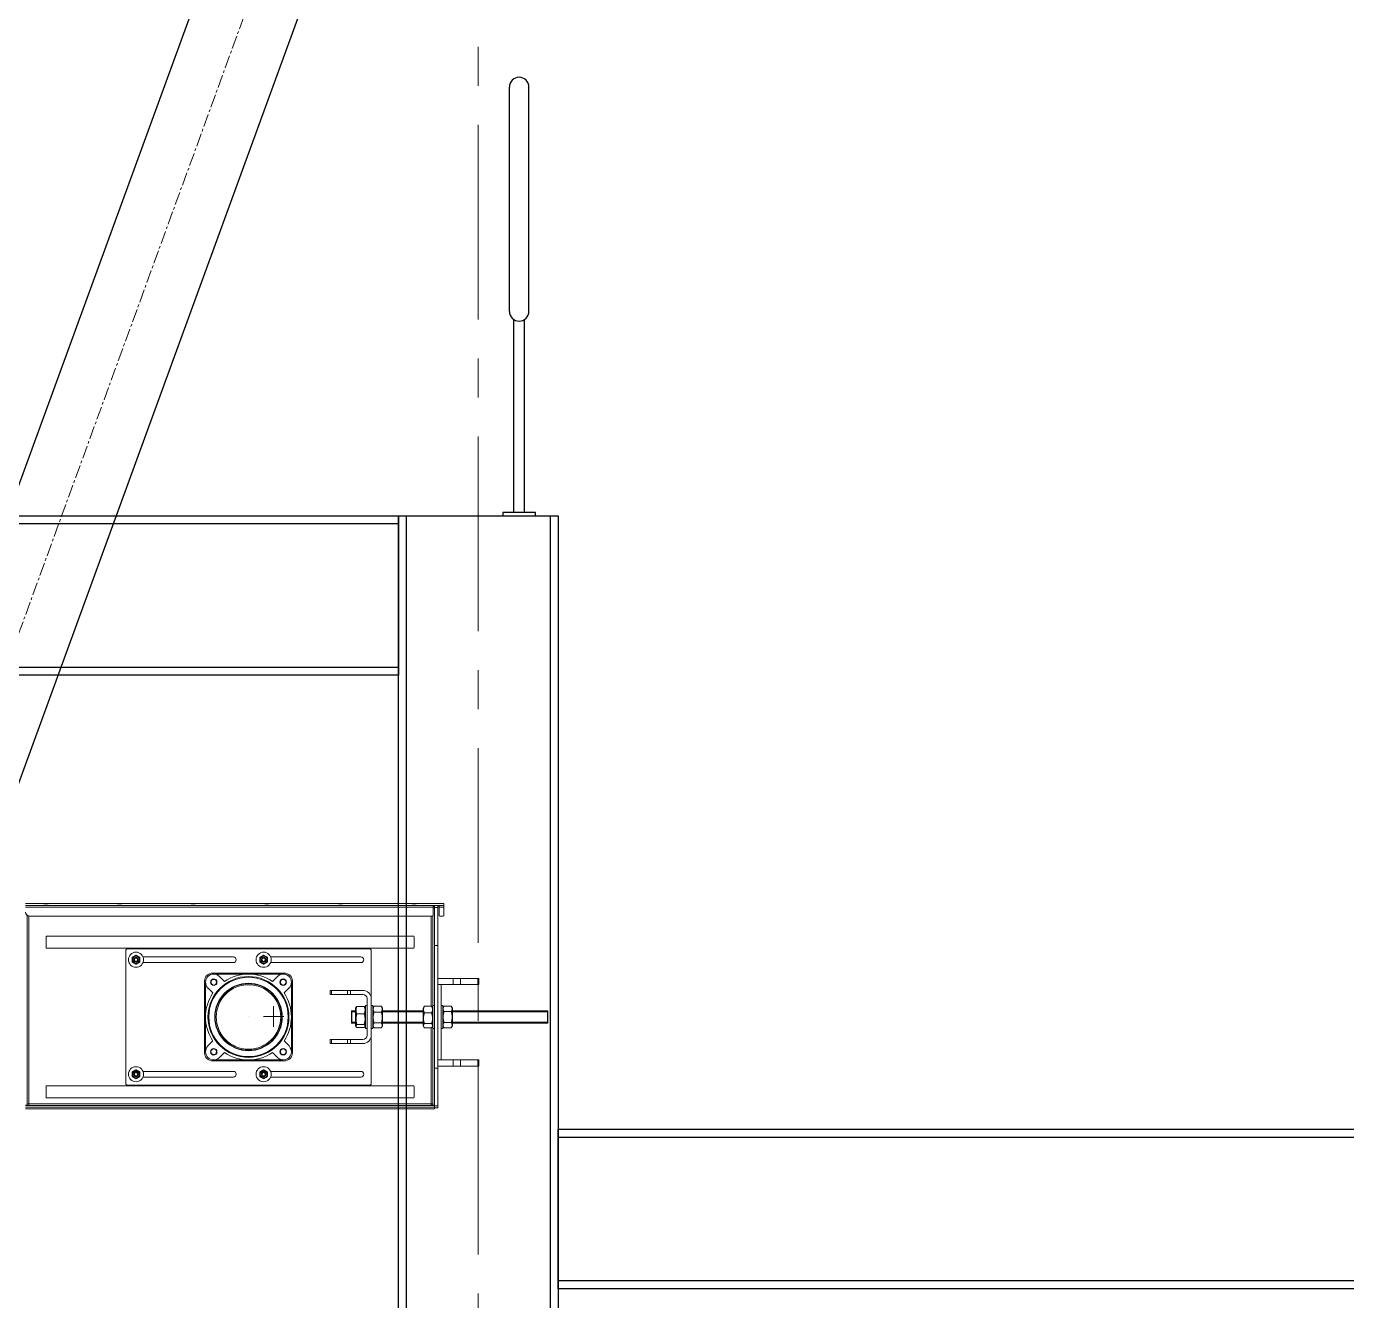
# Model space of a CAD drawing. Header units: millimetres. Extents: x 3220 to 226993, y 817 to 176024.
# Drawn here: x 78518 to 81746, y 160025 to 163140 of the extents above; entities that cross this region are included whole.
import ezdxf

# ---------------------------------------------------------------- set-up
doc = ezdxf.new("R2010")
doc.units = ezdxf.units.MM
doc.linetypes.add('AXES', pattern=[50.8, 31.75, -6.35, 6.35, -6.35])
doc.linetypes.add('CHAIN', pattern=[0.3543, 0.2362, -0.0295, 0.0591, -0.0295])
doc.layers.add('Axe', color=1, linetype='AXES', lineweight=9)
doc.layers.add('Gewinde(DIN)', color=160, linetype='Continuous', lineweight=25)
for name, color, linetype, lineweight, true_color in [('Mittelpunktmarkierung(DIN)', 7, 'Continuous', 25, 0x3f3f3f), ('Sichtbare Kanten(DIN)', 7, 'Continuous', 50, 0x3f3f3f), ('Sichtbare tangentiale Kanten(DIN)', 7, 'Continuous', 50, 0x3f3f3f)]:
    doc.layers.add(name, color=color, linetype=linetype, lineweight=lineweight, true_color=true_color)

# ---------------------------------------------------------------- blocks, each defined once
blk = doc.blocks.new('Section c-a')
at = {"color": 76}
for p, q in [((9075.9, 26500, 0), (9075.9, 27048.4, 0)), ((9123.9, 26500, 0), (9123.9, 27048.4, 0)), ((9086.9, 26008, 0), (9086.9, 26479.8, 0)), ((9112.9, 26008, 0), (9112.9, 26479.8, 0))]:
    blk.add_line(p, q, dxfattribs=at)
for points in [[(8805, 25610), (6195, 25610), (6195, 26000), (8805, 26000)], [(9195, 26000), (9195, 21020), (8805, 21020), (8805, 26000)], [(8824, 21020), (8824, 26000), (9176, 26000), (9176, 21020)], [(6195, 25981), (8805, 25981), (8805, 25629), (6195, 25629)], [(11805, 24110), (9195, 24110), (9195, 24500), (11805, 24500)], [(9195, 24481), (11805, 24481), (11805, 24129), (9195, 24129)]]:
    blk.add_lwpolyline(points, close=True)
blk.add_lwpolyline([(9059.9, 26000), (9139.9, 26000), (9139.9, 26008), (9059.9, 26008)], close=True, dxfattribs=at)
for centre, start, end in [((9099.9, 27048.4, 0), 0, 180), ((9099.9, 26500, 0), 180, 0)]:
    blk.add_arc(centre, 24, start, end, dxfattribs=at)
at = {"layer": 'Axe', "ltscale": 15}
blk.add_line((9000, -4000), (9000, 33046.2), dxfattribs=at)
blk = doc.blocks.new('117')
at = {"layer": 'Gewinde(DIN)', "color": 30, "lineweight": 0}
for p, q in [((-6300, -81.6), (-6310, -81.6)), ((-6135, -81.6), (-6234, -81.6)), ((-5830, -81.6), (-6063, -81.6)), ((-6310, -107.4), (-6300, -107.4)), ((-6234, -107.4), (-6135, -107.4)), ((-6063, -107.4), (-5830, -107.4))]:
    blk.add_line(p, q, dxfattribs=at)
for centre in [(-6837, 45.5), (-6525, 45.5), (-6837, -234.5), (-6525, -234.5)]:
    blk.add_arc(centre, 4.95, 176.1931, 86.1931, dxfattribs=at)
at = {"layer": 'Mittelpunktmarkierung(DIN)', "color": 30, "linetype": 'CHAIN', "lineweight": 0, "ltscale": 5.555937}
for p, q in [((-6475.5, -93.4), (-6525.5, -93.4)), ((-6500.5, -68.4), (-6500.5, -118.4))]:
    blk.add_line(p, q, dxfattribs=at)
at = {"layer": 'Sichtbare Kanten(DIN)', "color": 30, "lineweight": 0}
for p, q in [((-6084, 183), (-7107, 183)), ((-6110, 178.2), (-6096, 178.2)), ((-6110, 178), (-6110, 178.2)), ((-6110, 178), (-6110, 174.4)), ((-6107, 176.2), (-6110, 176.2)), ((-6110, 176), (-6107, 176)), ((-6110, 154.1), (-6110, 174.4)), ((-6110, 172), (-6107, 172)), ((-6110, 171.5), (-6107, 171.5)), ((-6107, 172.9), (-6107, 177.8)), ((-6107, 80.5), (-6107, 172.9)), ((-6099, 177.8), (-6099, 172.9)), ((-6096, 176.2), (-6099, 176.2)), ((-6099, 172.9), (-6099, 80.5)), ((-6096, 178.2), (-6096, 178)), ((-6096, 174.4), (-6096, 178)), ((-6096, 174.4), (-6096, 154.1)), ((-6084, 178), (-6084, 183)), ((-6084, 183), (-6084, 183)), ((-6084, 178), (-6084, 174.4)), ((-6084, 154.1), (-6084, 174.4)), ((-7103, 153.9), (-7103, -310.5)), ((-6112, 152.1), (-7097, 152.1)), ((-7097, 151.9), (-6112, 151.9)), ((-6111, -66.5), (-6111, 152.2)), ((-6110, 153.9), (-6110, 154.1)), ((-6096, 153.9), (-6096, 154.1)), ((-6086, 152.1), (-6094, 152.1)), ((-6094, 151.9), (-6086, 151.9)), ((-6084, 153.9), (-6084, 154.1)), ((-7057, 75.5), (-7057, 101.5)), ((-7055, 103.5), (-6159, 103.5)), ((-6157, 101.5), (-6157, 75.5)), ((-6159, 73.5), (-7055, 73.5)), ((-6862, -256.5), (-6862, 67.5)), ((-6857, 72.5), (-6267, 72.5)), ((-6262, 67.5), (-6262, -49.5)), ((-6099, 80.5), (-6107, 80.5)), ((-6107, 80.5), (-6107, -85.5)), ((-6099, -219.5), (-6099, 80.5)), ((-6819.9, 52.5), (-6599, 52.5)), ((-6599, 38.5), (-6819.9, 38.5)), ((-6507.9, 52.5), (-6287, 52.5)), ((-6287, 38.5), (-6507.9, 38.5)), ((-6474.5, 13), (-6649.5, 13)), ((-6647, 10.5), (-6562, 10.5)), ((-6620.7, -7.5), (-6632.9, 4.6)), ((-6562, 10.5), (-6477, 10.5)), ((-6491.1, 4.6), (-6503.3, -7.5)), ((-6061.4, 0), (-6099, 0)), ((-6099, -15), (-6099, 0)), ((-6061.4, 0), (-6043.5, 0)), ((-6043.5, 0), (-6001.1, 0)), ((-6001.1, 0), (-5999, 0)), ((-5999, -15), (-5999, 0)), ((-6669.5, -7), (-6669.5, -182)), ((-6667, -94.5), (-6667, -9.5)), ((-6661.1, -23.6), (-6649, -35.8)), ((-6475, -35.8), (-6462.9, -23.6)), ((-6457, -9.5), (-6457, -94.5)), ((-6454.5, -182), (-6454.5, -7)), ((-6362, -29.5), (-6359.1, -29.5)), ((-6362, -29.5), (-6362, -39.5)), ((-6319.9, -29.5), (-6359.1, -29.5)), ((-6319.9, -29.5), (-6312.9, -29.5)), ((-6312.9, -29.5), (-6282, -29.5)), ((-6099, -15), (-6091, -15)), ((-6099, -199.5), (-6099, -15)), ((-6061.4, -15), (-6099, -15)), ((-6091, -85.5), (-6091, -15)), ((-6043.5, -15), (-6061.4, -15)), ((-6001.1, -15), (-6043.5, -15)), ((-5999, -15), (-6001.1, -15)), ((-6359.1, -39.5), (-6362, -39.5)), ((-6359.1, -39.5), (-6319.9, -39.5)), ((-6312.9, -39.5), (-6319.9, -39.5)), ((-6312.9, -39.5), (-6282, -39.5)), ((-6272, -49.5), (-6272, -139.5)), ((-6262, -139.5), (-6262, -49.5)), ((-6667, -179.5), (-6667, -94.5)), ((-6457, -94.5), (-6457, -179.5)), ((-6310, -80.5), (-6309, -79.5)), ((-6310, -108.5), (-6310, -80.5)), ((-6309, -79.5), (-6309, -109.5)), ((-6309, -79.5), (-6300, -79.5)), ((-6300, -73.1), (-6298.5, -70.5)), ((-6300, -73.1), (-6300, -115.8)), ((-6279, -68.7), (-6297, -68.7)), ((-6279, -86.9), (-6297, -86.9)), ((-6276, -73.1), (-6277.5, -70.5)), ((-6276, -122.5), (-6276, -66.5)), ((-6272, -66.5), (-6276, -66.5)), ((-6262, -66.5), (-6258, -66.5)), ((-6258, -66.5), (-6258, -122.5)), ((-6258, -73.1), (-6255.4, -68.7)), ((-6255, -68), (-6237, -68)), ((-6255, -82.4), (-6237, -82.4)), ((-6234, -73.1), (-6236.6, -68.7)), ((-6234, -115.8), (-6234, -73.1)), ((-6234, -79.5), (-6135, -79.5)), ((-6135, -73.1), (-6133, -69.7)), ((-6135, -73.1), (-6135, -115.8)), ((-6114, -68.2), (-6132, -68.2)), ((-6114, -84.5), (-6132, -84.5)), ((-6111, -73.1), (-6113, -69.7)), ((-6111, -122.5), (-6111, -66.5)), ((-6107, -66.5), (-6111, -66.5)), ((-6107, -103.5), (-6107, -85.5)), ((-6091, -66.5), (-6087, -66.5)), ((-6091, -85.5), (-6091, -103.5)), ((-6087, -66.5), (-6087, -122.5)), ((-6087, -73.1), (-6084, -67.9)), ((-6066, -67.9), (-6084, -67.9)), ((-6066, -81.2), (-6084, -81.2)), ((-6063, -73.1), (-6066, -67.9)), ((-6063, -115.8), (-6063, -73.1)), ((-6063, -79.5), (-5831, -79.5)), ((-5831, -109.5), (-5831, -79.5)), ((-5830, -80.5), (-5831, -79.5)), ((-5830, -80.5), (-5830, -108.5)), ((-6310, -108.5), (-6309, -109.5)), ((-6309, -109.5), (-6300, -109.5)), ((-6300, -115.8), (-6298.5, -118.5)), ((-6279, -112.7), (-6297, -112.7)), ((-6279, -120.3), (-6297, -120.3)), ((-6276, -115.8), (-6277.5, -118.5)), ((-6272, -122.5), (-6276, -122.5)), ((-6262, -122.5), (-6258, -122.5)), ((-6258, -115.8), (-6255.4, -120.3)), ((-6255, -108.9), (-6237, -108.9)), ((-6255, -121), (-6237, -121)), ((-6234, -115.8), (-6236.6, -120.3)), ((-6234, -109.5), (-6135, -109.5)), ((-6135, -115.8), (-6133, -119.3)), ((-6114, -110.8), (-6132, -110.8)), ((-6114, -120.8), (-6132, -120.8)), ((-6111, -115.8), (-6113, -119.3)), ((-6111, -310.5), (-6111, -122.5)), ((-6107, -122.5), (-6111, -122.5)), ((-6107, -103.5), (-6107, -219.5)), ((-6091, -199.5), (-6091, -103.5)), ((-6091, -122.5), (-6087, -122.5)), ((-6087, -115.8), (-6084, -121.1)), ((-6066, -107.8), (-6084, -107.8)), ((-6066, -121.1), (-6084, -121.1)), ((-6063, -115.8), (-6066, -121.1)), ((-6063, -109.5), (-5831, -109.5)), ((-5830, -108.5), (-5831, -109.5)), ((-6649, -153.2), (-6661.1, -165.4)), ((-6462.9, -165.4), (-6475, -153.2)), ((-6362, -149.5), (-6359.1, -149.5)), ((-6362, -149.5), (-6362, -159.5)), ((-6359.1, -159.5), (-6362, -159.5)), ((-6319.9, -149.5), (-6359.1, -149.5)), ((-6359.1, -159.5), (-6319.9, -159.5)), ((-6319.9, -149.5), (-6312.9, -149.5)), ((-6312.9, -159.5), (-6319.9, -159.5)), ((-6282, -149.5), (-6312.9, -149.5)), ((-6282, -159.5), (-6312.9, -159.5)), ((-6262, -139.5), (-6262, -256.5)), ((-6632.9, -193.6), (-6620.7, -181.5)), ((-6503.3, -181.5), (-6491.1, -193.6)), ((-6649.5, -202), (-6474.5, -202)), ((-6562, -199.5), (-6647, -199.5)), ((-6477, -199.5), (-6562, -199.5)), ((-6107, -311.9), (-6107, -219.5)), ((-6107, -219.5), (-6099, -219.5)), ((-6099, -199.5), (-6091, -199.5)), ((-6061.4, -199.5), (-6099, -199.5)), ((-6099, -214.5), (-6099, -199.5)), ((-6061.4, -214.5), (-6099, -214.5)), ((-6099, -219.5), (-6099, -311.9)), ((-6061.4, -199.5), (-6043.5, -199.5)), ((-6043.5, -214.5), (-6061.4, -214.5)), ((-6043.5, -199.5), (-6001.1, -199.5)), ((-6001.1, -214.5), (-6043.5, -214.5)), ((-6001.1, -199.5), (-5999, -199.5)), ((-5999, -214.5), (-6001.1, -214.5)), ((-5999, -214.5), (-5999, -199.5)), ((-6819.9, -227.5), (-6599, -227.5)), ((-6599, -241.5), (-6819.9, -241.5)), ((-6507.9, -227.5), (-6287, -227.5)), ((-6287, -241.5), (-6507.9, -241.5)), ((-7057, -290.5), (-7057, -264.5)), ((-7055, -262.5), (-6159, -262.5)), ((-6267, -261.5), (-6857, -261.5)), ((-6157, -264.5), (-6157, -290.5)), ((-7103, -310.5), (-7107, -310.5)), ((-6107, -311), (-7107, -311)), ((-7107, -315), (-6107, -315)), ((-6107, -315), (-7107, -315)), ((-7107, -319), (-6107, -319)), ((-7099, -307), (-7103, -307)), ((-7099, -307), (-7099, -311)), ((-6159, -292.5), (-7055, -292.5)), ((-6115, -307), (-6111, -307)), ((-6115, -311), (-6115, -307)), ((-6115, -310), (-6111, -310)), ((-6111, -310.5), (-6107, -310.5)), ((-6107, -317), (-6107, -311.9)), ((-6107, -317), (-6107, -319)), ((-6107, -317), (-6099, -317)), ((-6099, -311.9), (-6099, -317))]:
    blk.add_line(p, q, dxfattribs=at)
for centre, radius in [((-6837, 45.5), 18.5), ((-6837, 45.5), 8.6), ((-6837, 45.5), 6), ((-6837, 45.5), 6), ((-6837, 45.5), 4), ((-6525, 45.5), 18.5), ((-6525, 45.5), 8.6), ((-6525, 45.5), 6), ((-6525, 45.5), 6), ((-6525, 45.5), 4), ((-6562, -94.5), 99), ((-6647, -9.5), 8), ((-6647, -9.5), 6.92), ((-6562, -94.5), 81.5), ((-6477, -9.5), 8), ((-6477, -9.5), 6.92), ((-6562, -94.5), 0.01), ((-6647, -179.5), 8), ((-6647, -179.5), 6.92), ((-6477, -179.5), 8), ((-6477, -179.5), 6.92), ((-6837, -234.5), 18.5), ((-6837, -234.5), 8.6), ((-6525, -234.5), 18.5), ((-6525, -234.5), 8.6), ((-6837, -234.5), 6), ((-6837, -234.5), 6), ((-6837, -234.5), 4), ((-6525, -234.5), 6), ((-6525, -234.5), 6), ((-6525, -234.5), 4)]:
    blk.add_circle(centre, radius, dxfattribs=at)
for centre, radius, start, end in [((-7055, 101.5), 2, 90, 180), ((-6159, 101.5), 2, 0, 90), ((-7055, 75.5), 2, 180, 270), ((-6857, 67.5), 5, 90, 180), ((-6267, 67.5), 5, 0, 90), ((-6159, 75.5), 2, 270, 0), ((-6599, 45.5), 7, 270, 90), ((-6287, 45.5), 7, 270, 90), ((-6649.5, -7), 20, 90, 180), ((-6647, -9.5), 20, 45, 225), ((-6562, -94.5), 105, 55.9806, 124.0194), ((-6477, -9.5), 20, 315, 135), ((-6474.5, -7), 20, 0, 90), ((-6282, -49.5), 20, 0, 90), ((-6562, -94.5), 105, 145.9806, 214.0194), ((-6562, -94.5), 105, 325.9806, 34.0194), ((-6282, -49.5), 10, 0, 90), ((-6282, -139.5), 10, 270, 0), ((-6282, -139.5), 20, 270, 0), ((-6649.5, -182), 20, 180, 270), ((-6647, -179.5), 20, 135, 315), ((-6562, -94.5), 105, 235.9806, 304.0194), ((-6477, -179.5), 20, 225, 45), ((-6474.5, -182), 20, 270, 0), ((-6857, -256.5), 5, 180, 270), ((-6599, -234.5), 7, 270, 90), ((-6287, -234.5), 7, 270, 90), ((-6267, -256.5), 5, 270, 0), ((-7055, -264.5), 2, 90, 180), ((-7055, -290.5), 2, 180, 270), ((-6159, -264.5), 2, 0, 90), ((-6159, -290.5), 2, 270, 0)]:
    blk.add_arc(centre, radius, start, end, dxfattribs=at)
for centre, major_axis, start_param, end_param in [((-7097, 162.1), (-10, 0), 0, 1.570796), ((-7097, 161.9), (-10, 0), 0, 1.570796), ((-6112, 154.1), (2, 0), 4.712389, 6.283185), ((-6112, 153.9), (2, 0), 4.712389, 6.283185), ((-6094, 154.1), (-2, 0), 0, 1.570796), ((-6094, 153.9), (-2, 0), 0, 1.570796), ((-6086, 154.1), (2, 0), 4.712389, 6.283185), ((-6086, 153.9), (2, 0), 4.712389, 6.283185)]:
    blk.add_ellipse(centre, major_axis=major_axis, ratio=0.996195, start_param=start_param, end_param=end_param, dxfattribs=at)
for centre in [(-7057, 178.6), (-6877, 178.6), (-6697, 178.6), (-6517, 178.6), (-6337, 178.6), (-6157, 178.6)]:
    blk.add_ellipse(centre, major_axis=(-5, 0), ratio=0.026186, dxfattribs=at)
for points, weights in [([(-6846.5, 51), (-6841.8, 53.7), (-6837, 56.5)], [1, 1.15470053838, 1]), ([(-6846.5, 40), (-6846.5, 45.5), (-6846.5, 51)], [1, 1.15470053838, 1]), ([(-6837, 34.5), (-6841.8, 37.3), (-6846.5, 40)], [1, 1.15470053838, 1]), ([(-6837, 56.5), (-6832.3, 53.7), (-6827.5, 51)], [1, 1.15470053838, 1]), ([(-6827.5, 40), (-6832.3, 37.3), (-6837, 34.5)], [1, 1.15470053838, 1]), ([(-6827.5, 51), (-6827.5, 45.5), (-6827.5, 40)], [1, 1.15470053838, 1]), ([(-6534.5, 51), (-6529.8, 53.7), (-6525, 56.5)], [1, 1.15470053838, 1]), ([(-6534.5, 40), (-6534.5, 45.5), (-6534.5, 51)], [1, 1.15470053838, 1]), ([(-6525, 34.5), (-6529.8, 37.3), (-6534.5, 40)], [1, 1.15470053838, 1]), ([(-6525, 56.5), (-6520.3, 53.7), (-6515.5, 51)], [1, 1.15470053838, 1]), ([(-6515.5, 40), (-6520.3, 37.3), (-6525, 34.5)], [1, 1.15470053838, 1]), ([(-6515.5, 51), (-6515.5, 45.5), (-6515.5, 40)], [1, 1.15470053838, 1]), ([(-6297, -68.7), (-6300.8, -77.8), (-6297, -86.9)], [1, 1.15470053838, 1]), ([(-6297, -86.9), (-6300.8, -99.8), (-6297, -112.7)], [1, 1.15470053838, 1]), ([(-6298.5, -70.5), (-6298, -69.6), (-6297, -68.7)], [1.05428215884, 1.03510900329, 1]), ([(-6279, -68.7), (-6278, -69.6), (-6277.5, -70.5)], [1, 1.03510900329, 1.05428215884]), ([(-6279, -86.9), (-6275.2, -77.8), (-6279, -68.7)], [1, 1.15470053838, 1]), ([(-6279, -112.7), (-6275.2, -99.8), (-6279, -86.9)], [1, 1.15470053838, 1]), ([(-6255, -68), (-6258.8, -75.2), (-6255, -82.4)], [1, 1.15470053838, 1]), ([(-6255, -82.4), (-6258.8, -95.7), (-6255, -108.9)], [1, 1.15470053838, 1]), ([(-6255.4, -68.7), (-6255.2, -68.3), (-6255, -68)], [1.01498110201, 1.00789329063, 1]), ([(-6237, -68), (-6236.8, -68.3), (-6236.6, -68.7)], [1, 1.00789329063, 1.01498110201]), ([(-6237, -82.4), (-6233.2, -75.2), (-6237, -68)], [1, 1.15470053838, 1]), ([(-6237, -108.9), (-6233.2, -95.7), (-6237, -82.4)], [1, 1.15470053838, 1]), ([(-6132, -68.2), (-6135.8, -76.3), (-6132, -84.5)], [1, 1.15470053838, 1]), ([(-6132, -84.5), (-6135.8, -97.6), (-6132, -110.8)], [1, 1.15470053838, 1]), ([(-6133, -69.7), (-6132.6, -68.9), (-6132, -68.2)], [1.03585620826, 1.02069714234, 1]), ([(-6114, -68.2), (-6113.4, -68.9), (-6113, -69.7)], [1, 1.02069714234, 1.03585620826]), ([(-6114, -84.5), (-6110.2, -76.3), (-6114, -68.2)], [1, 1.15470053838, 1]), ([(-6114, -110.8), (-6110.2, -97.6), (-6114, -84.5)], [1, 1.15470053838, 1]), ([(-6084, -67.9), (-6087.8, -74.6), (-6084, -81.2)], [1, 1.15470053838, 1]), ([(-6084, -81.2), (-6087.8, -94.5), (-6084, -107.8)], [1, 1.15470053838, 1]), ([(-6066, -81.2), (-6062.2, -74.6), (-6066, -67.9)], [1, 1.15470053838, 1]), ([(-6066, -107.8), (-6062.2, -94.5), (-6066, -81.2)], [1, 1.15470053838, 1]), ([(-6297, -112.7), (-6300.8, -116.5), (-6297, -120.3)], [1, 1.15470053838, 1]), ([(-6279, -120.3), (-6275.2, -116.5), (-6279, -112.7)], [1, 1.15470053838, 1]), ([(-6255, -108.9), (-6258.8, -115), (-6255, -121)], [1, 1.15470053838, 1]), ([(-6237, -121), (-6233.2, -115), (-6237, -108.9)], [1, 1.15470053838, 1]), ([(-6132, -110.8), (-6135.8, -115.8), (-6132, -120.8)], [1, 1.15470053838, 1]), ([(-6114, -120.8), (-6110.2, -115.8), (-6114, -110.8)], [1, 1.15470053838, 1]), ([(-6084, -107.8), (-6087.8, -114.4), (-6084, -121.1)], [1, 1.15470053838, 1]), ([(-6066, -121.1), (-6062.2, -114.4), (-6066, -107.8)], [1, 1.15470053838, 1]), ([(-6846.5, -229), (-6841.8, -226.3), (-6837, -223.5)], [1, 1.15470053838, 1]), ([(-6837, -223.5), (-6832.3, -226.3), (-6827.5, -229)], [1, 1.15470053838, 1]), ([(-6534.5, -229), (-6529.8, -226.3), (-6525, -223.5)], [1, 1.15470053838, 1]), ([(-6525, -223.5), (-6520.3, -226.3), (-6515.5, -229)], [1, 1.15470053838, 1]), ([(-6846.5, -240), (-6846.5, -234.5), (-6846.5, -229)], [1, 1.15470053838, 1]), ([(-6837, -245.5), (-6841.8, -242.7), (-6846.5, -240)], [1, 1.15470053838, 1]), ([(-6827.5, -240), (-6832.3, -242.7), (-6837, -245.5)], [1, 1.15470053838, 1]), ([(-6827.5, -229), (-6827.5, -234.5), (-6827.5, -240)], [1, 1.15470053838, 1]), ([(-6534.5, -240), (-6534.5, -234.5), (-6534.5, -229)], [1, 1.15470053838, 1]), ([(-6525, -245.5), (-6529.8, -242.7), (-6534.5, -240)], [1, 1.15470053838, 1]), ([(-6515.5, -240), (-6520.3, -242.7), (-6525, -245.5)], [1, 1.15470053838, 1]), ([(-6515.5, -229), (-6515.5, -234.5), (-6515.5, -240)], [1, 1.15470053838, 1])]:
    blk.add_rational_spline(points, weights, degree=2, dxfattribs=at)
at = {"layer": 'Sichtbare tangentiale Kanten(DIN)', "color": 30, "lineweight": 0}
for p, q in [((-7107, 183), (-6084, 183)), ((-7107, 178), (-6110, 178)), ((-7107, 174.4), (-6110, 174.4)), ((-6107, 172.9), (-6099, 172.9)), ((-6096, 178), (-6084, 178)), ((-6096, 174.4), (-6084, 174.4)), ((-7099, 152.1), (-7099, -307)), ((-7097, 151.9), (-7097, 152.1)), ((-6115, -68.2), (-6115, 151.9)), ((-6112, 151.9), (-6112, 152.1)), ((-6094, 151.9), (-6094, 152.1)), ((-6086, 151.9), (-6086, 152.1)), ((-6061.4, 0), (-6061.4, -15)), ((-6043.5, -15), (-6043.5, 0)), ((-6001.1, 0), (-6001.1, -15)), ((-6359.1, -39.5), (-6359.1, -29.5)), ((-6319.9, -29.5), (-6319.9, -39.5)), ((-6312.9, -39.5), (-6312.9, -29.5)), ((-6115, -307), (-6115, -120.8)), ((-6359.1, -159.5), (-6359.1, -149.5)), ((-6319.9, -149.5), (-6319.9, -159.5)), ((-6312.9, -159.5), (-6312.9, -149.5)), ((-6061.4, -199.5), (-6061.4, -214.5)), ((-6043.5, -214.5), (-6043.5, -199.5)), ((-6001.1, -199.5), (-6001.1, -214.5)), ((-7099, -307), (-6115, -307)), ((-6099, -311.9), (-6107, -311.9))]:
    blk.add_line(p, q, dxfattribs=at)
for radius in [97, 82.5, 78.8]:
    blk.add_circle((-6562, -94.5), radius, dxfattribs=at)

msp = doc.modelspace()

# ---------------------------------------------------------------- linework, layer by layer
at = {"color": 30}
for points in [[(78191, 160995.7), (78191, 161112.6, -0.065932), (78203.9, 161210.2), (79549, 164894.5, 0.065932), (79553.3, 164927), (79553.3, 165643.9)], [(78441, 160995.7), (78441, 161112.6, -0.065932), (78445.3, 161145.1), (79790.4, 164829.4, 0.065932), (79803.3, 164927), (79803.3, 165643.9)]]:
    msp.add_lwpolyline(points, format="xyb", dxfattribs=at)
at = {"layer": 'Axe'}
msp.add_lwpolyline([(78316, 160995.7), (78316, 160995.7), (78316, 161112.6, -0.065932), (78324.6, 161177.7), (79669.7, 164862, 0.065932), (79678.3, 164927), (79678.3, 165643.9)], format="xyb", dxfattribs=at)

# ---------------------------------------------------------------- block references
for name, p in [('Section c-a', (70623, 135943.7)), ('117', (85623, 160812.7))]:
    msp.add_blockref(name, p)

doc.saveas('drawing.dxf')
